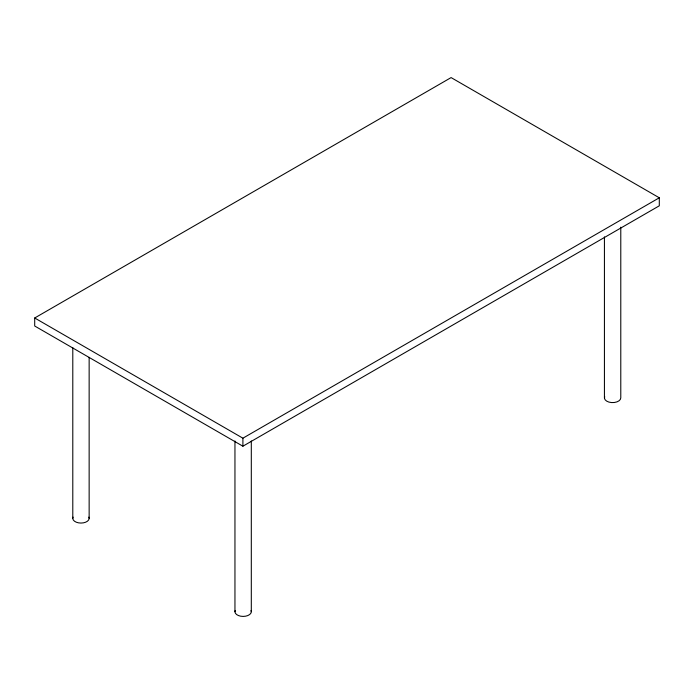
<?xml version="1.0" encoding="UTF-8"?>
<svg xmlns="http://www.w3.org/2000/svg" width="694" height="694" viewBox="0 0 694 694"><rect width="100%" height="100%" fill="white"/><g stroke="black" fill="none" stroke-linecap="round" stroke-linejoin="round"><path stroke-width="1.04" d="M34.7 317.991L451.1 77.589L659.3 197.79L659.3 205.806L242.9 446.207L34.7 326.007L34.7 317.991L242.9 438.192L659.3 197.79M620.783 227.164L620.783 397.879A8.181 4.719 0 0 1 611.535 402.563A8.181 4.719 0 0 1 604.708 396.664M604.431 236.888L604.431 397.879M251.306 440.976L251.306 611.692M242.9 438.192L242.9 446.207M234.954 440.976L234.954 611.692M89.144 357.341L89.144 518.331M72.792 347.616L72.792 518.331M251.028 610.468A8.181 4.719 0 0 1 243.126 616.411A8.181 4.719 0 0 1 235.231 610.468M88.867 517.108A8.181 4.719 0 0 1 80.964 523.059A8.181 4.719 0 0 1 73.07 517.108"/></g></svg>
